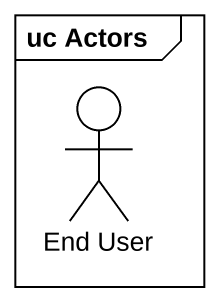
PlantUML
@startuml
mainframe uc Actors
actor "End User" as End_User
@enduml
